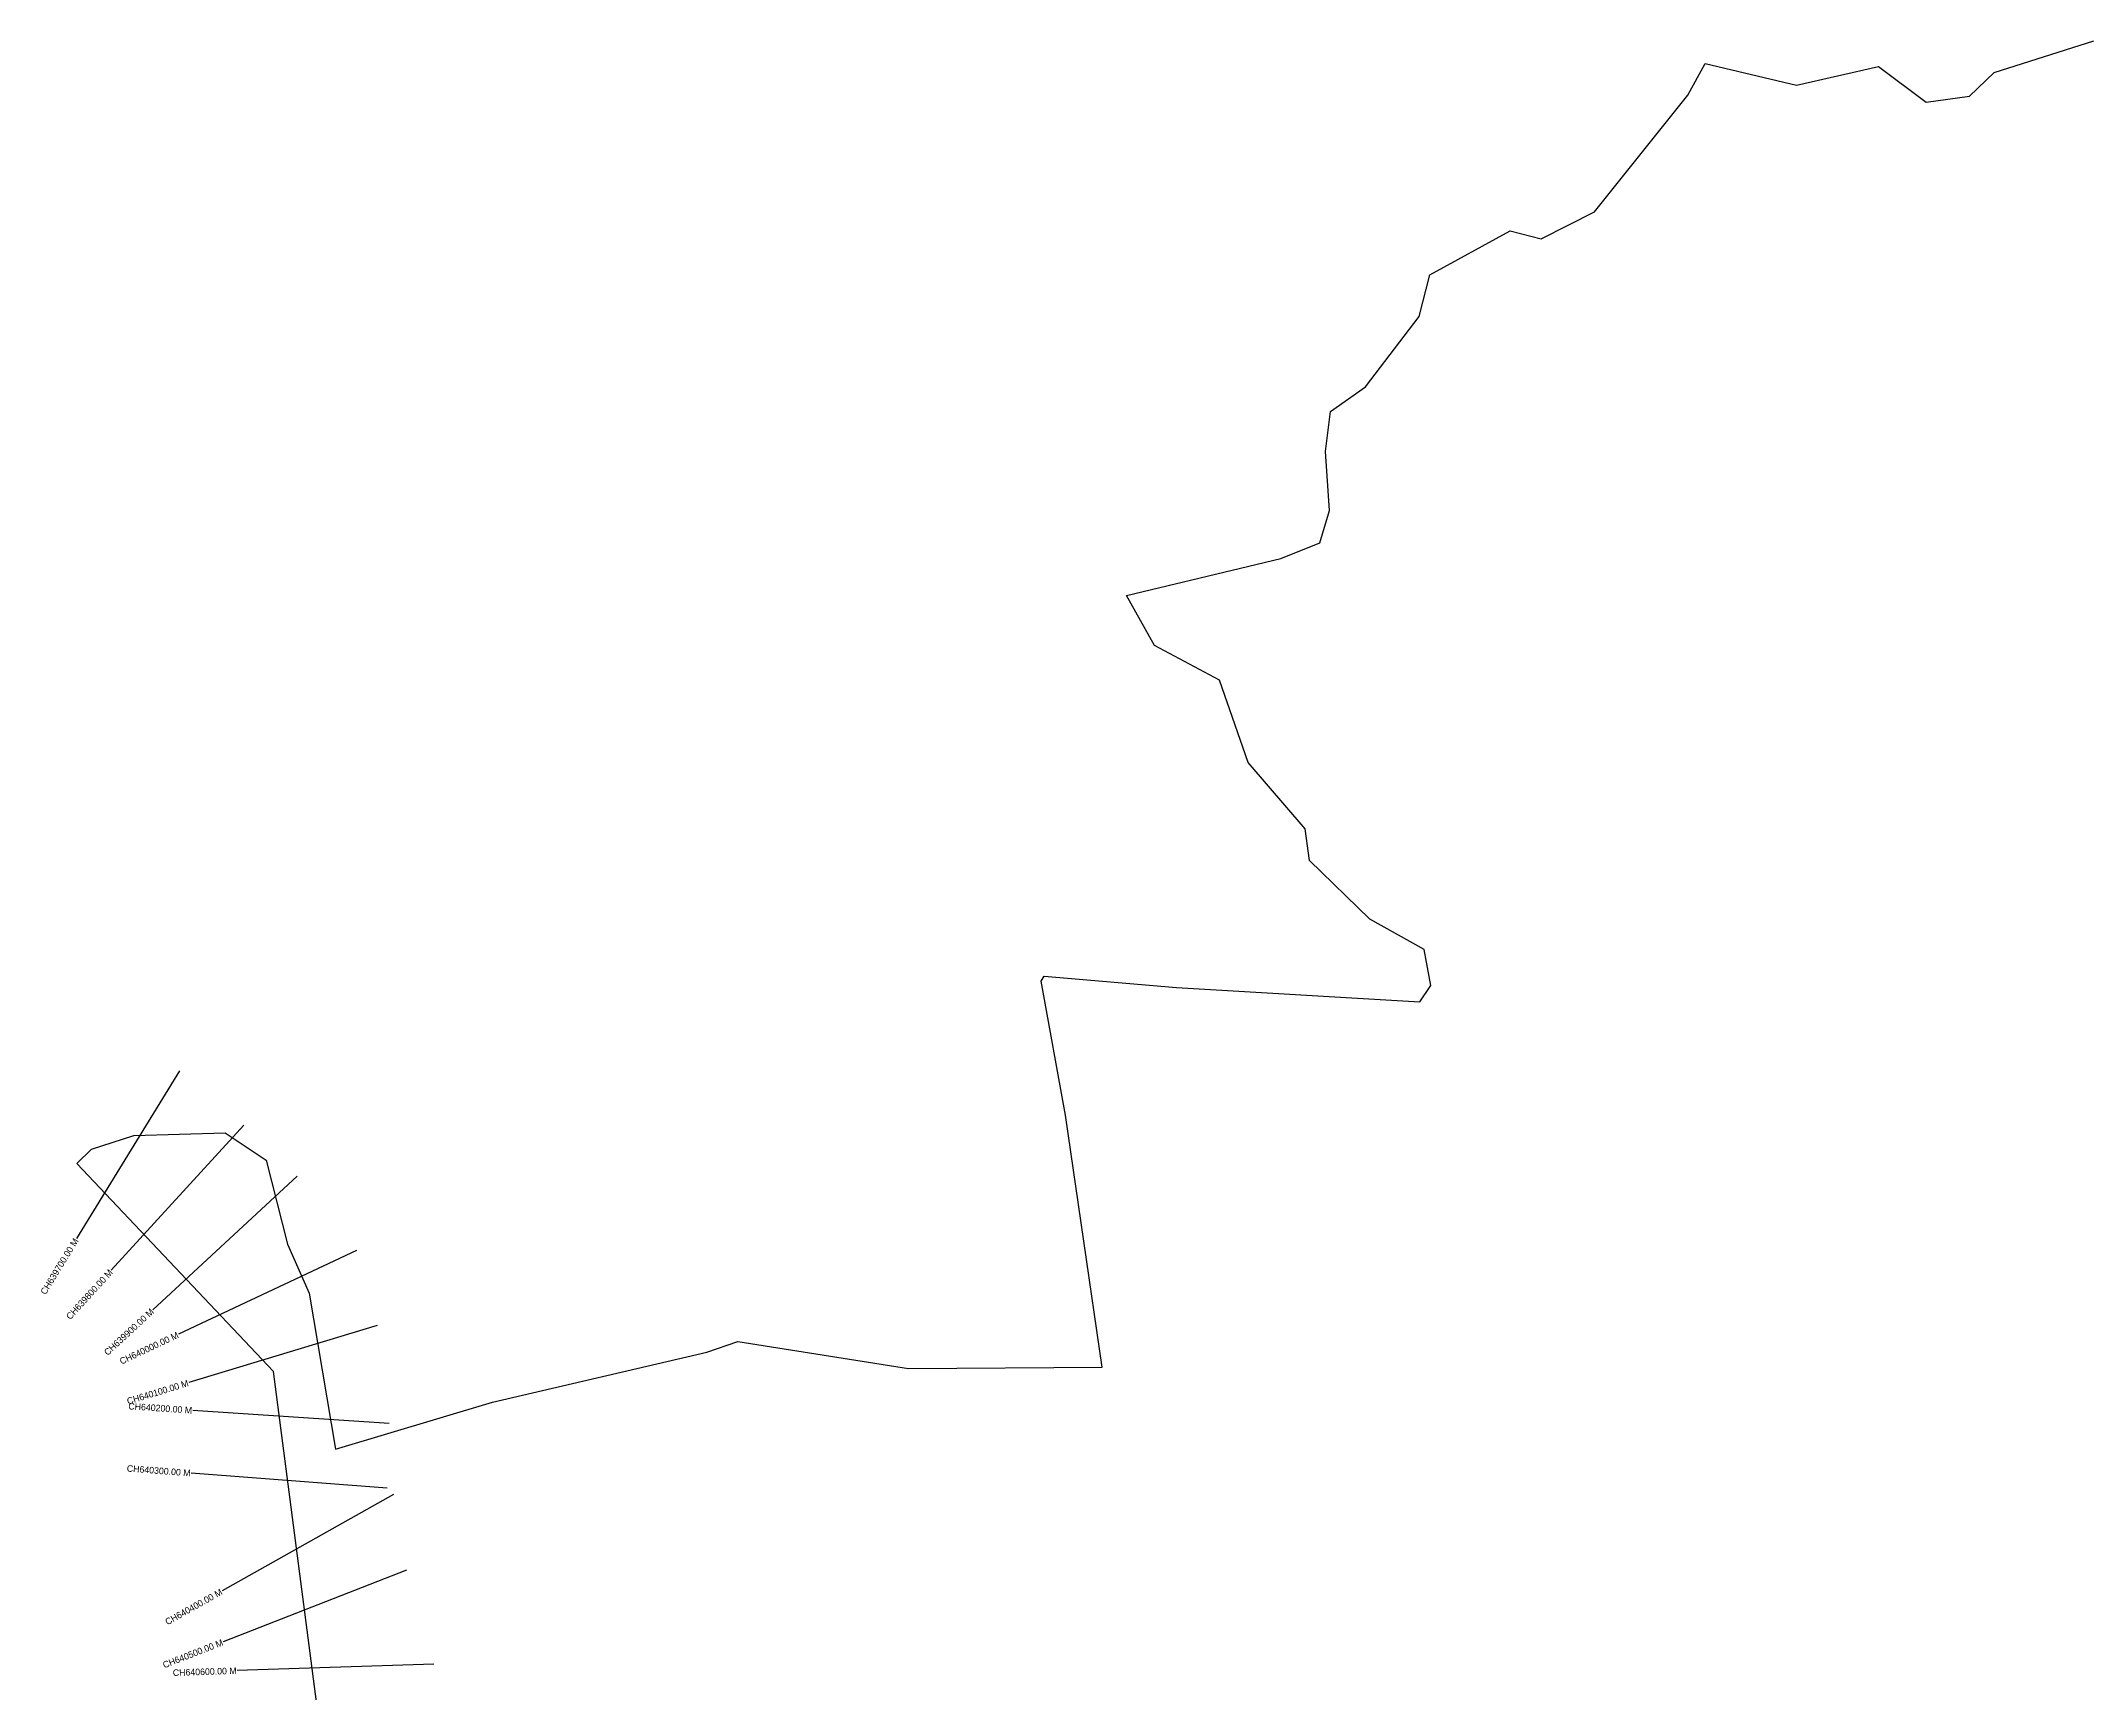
# Model space of a CAD drawing. Header units: metres. Extents: x 328551 to 333715, y 1800923 to 1805912.
# Drawn here: x 328551 to 331671, y 1803143 to 1805662 of the extents above; entities that cross this region are included whole.
import ezdxf
from ezdxf.enums import TextEntityAlignment as Align

# ---------------------------------------------------------------- set-up
doc = ezdxf.new("R2010")
doc.units = ezdxf.units.M
for name, color, linetype in [('CS', 134, 'Continuous'), ('CSMark', 6, 'Continuous'), ('village', 3, 'Continuous')]:
    doc.layers.add(name, color=color, linetype=linetype)

msp = doc.modelspace()

# ---------------------------------------------------------------- linework, layer by layer
at = {"layer": 'CS'}
for p, q in [((328762.1, 1804091.3), (328604.9, 1803835.7)), ((328860.3, 1804008.9), (328658, 1803787.4)), ((328941.5, 1803931), (328721.3, 1803727.2)), ((329031.9, 1803817.8), (328760.5, 1803690)), ((329063.3, 1803703.3), (328776.3, 1803616.1)), ((329081.5, 1803553.8), (328782.2, 1803573.8)), ((329078.9, 1803455.4), (328779.8, 1803478.1)), ((329088.6, 1803445.4), (328827, 1803298.5)), ((329108, 1803330.3), (328828.7, 1803221)), ((329150, 1803186.7), (328850.1, 1803177.1))]:
    msp.add_line(p, q, dxfattribs=at)
at = {"layer": 'village', "color": 3, "true_color": 0x00ff00}
msp.add_polyline3d([(328982.2, 1803043.4, 0), (328905.1, 1803633.3, 0), (328605.6, 1803950.4, 0), (328627.6, 1803972.3, 0), (328692.5, 1803993, 0), (328831.6, 1803996.8, 0), (328894.3, 1803955.4, 0), (328926.6, 1803827.2, 0), (328959.8, 1803752.5, 0), (328999.7, 1803514.9, 0), (329239.6, 1803586.2, 0), (329566, 1803662.6, 0), (329613.3, 1803678.8, 0), (329873.8, 1803637.8, 0), (330169.3, 1803639.9, 0), (330113.1, 1804023.9, 0), (330076.4, 1804228.4, 0), (330080.9, 1804235.6, 0), (330282.5, 1804218.5, 0), (330653.7, 1804196.7, 0), (330670.6, 1804221.4, 0), (330660.5, 1804276.7, 0), (330577.5, 1804322.9, 0), (330485.2, 1804412.4, 0), (330478.7, 1804460.4, 0), (330392, 1804561.6, 0), (330348.2, 1804686.9, 0), (330248.8, 1804739.9, 0), (330206.5, 1804816.2, 0), (330441.6, 1804872.4, 0), (330501.3, 1804896.7, 0), (330515.7, 1804945.7, 0), (330509.7, 1805036, 0), (330517.7, 1805096.6, 0), (330570.7, 1805134.4, 0), (330652.5, 1805241.7, 0), (330668.9, 1805305.2, 0), (330791.4, 1805372.2, 0), (330838.7, 1805359.9, 0), (330920.3, 1805401.4, 0), (331062.7, 1805579.2, 0), (331089, 1805627.5, 0), (331228.2, 1805594.5, 0), (331353.4, 1805623, 0), (331425.8, 1805568.2, 0), (331492.2, 1805577.6, 0), (331529.6, 1805613.6, 0), (331681.8, 1805661.7, 0)], dxfattribs=at)

# ---------------------------------------------------------------- texts
at = {"layer": 'CSMark'}
for s, rotation, p in [('CH639700.00 M', 58.4122, (328604.4, 1803834.9)), ('CH639800.00 M', 47.6074, (328657.4, 1803786.6)), ('CH639900.00 M', 42.7835, (328720.6, 1803726.5)), ('CH640000.00 M', 25.2142, (328759.6, 1803689.5)), ('CH640100.00 M', 16.888, (328775.3, 1803615.8)), ('CH640200.00 M', 356.1838, (328781.2, 1803573.9)), ('CH640300.00 M', 355.6652, (328778.8, 1803478.2)), ('CH640400.00 M', 29.3054, (328826.1, 1803298.1)), ('CH640500.00 M', 21.3623, (328827.7, 1803220.6)), ('CH640600.00 M', 1.8309, (328849.1, 1803177))]:
    msp.add_text(s, height=10, rotation=rotation, dxfattribs=at).set_placement(p, align=Align.MIDDLE_RIGHT)

doc.saveas('drawing.dxf')
